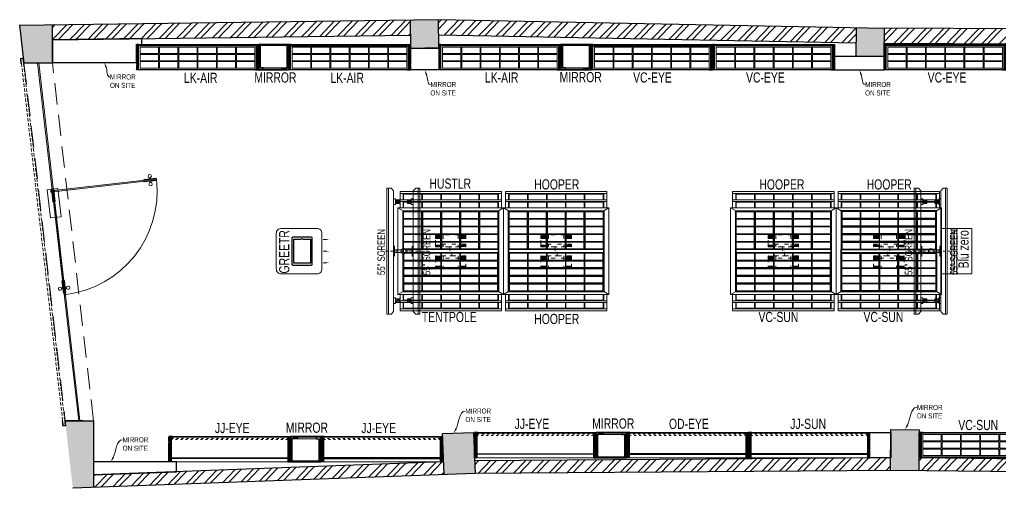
# Model space of a CAD drawing. Header units: feet. Extents: x 9718870 to 9738229, y -6297648 to -6292981.
# Drawn here: x 9718870 to 9728541, y -6297648 to -6292981 of the extents above; entities that cross this region are included whole.
import ezdxf
from ezdxf import colors
from ezdxf.entities.mleader import LeaderData, LeaderLine
from ezdxf.math import Vec2, Vec3

# ---------------------------------------------------------------- set-up
doc = ezdxf.new("R2010")
doc.units = ezdxf.units.FT
doc.header["$LTSCALE"] = 33
doc.header["$MEASUREMENT"] = 0
for name, pattern in [('ACAD_ISO03W100', [30, 12, -18]), ('D10_DASHED', [0.75, 0.5, -0.25]), ('DASHDOT2', [0.5, 0.25, -0.125, 0, -0.125]), ('HIDDEN', [9.525, 6.35, -3.175]), ('HIDDENX2', [0.75, 0.5, -0.25])]:
    doc.linetypes.add(name, pattern=pattern)
for name, color, linetype, lineweight in [('A-Glazing', 4, 'Continuous', 20), ('A-shutter', 8, 'Continuous', 18), ('A-WALL HATCH', 251, 'Continuous', 0), ('beam', 90, 'Continuous', 9), ('column hatch', 5, 'Continuous', 0), ('Glazing', 141, 'Continuous', 15), ('LENS-DIM', 252, 'Continuous', 5), ('LENS-FURNITURE', 13, 'Continuous', 9), ('LENS-PARTITION', 21, 'Continuous', 25), ('LENS-TEXT', 31, 'Continuous', 5), ('LENS_DIMENSION', 193, 'Continuous', 0), ('LENS_TEXT', 31, 'Continuous', 5), ('LK-EQPMT', 3, 'Continuous', 18), ('LK-FF&E FLOOR', 1, 'Continuous', 9), ('LK-FF&E WALL', 1, 'Continuous', 9), ('LK-IT', 3, 'Continuous', 18), ('LN-ELEVATION-1', 81, 'Continuous', 25), ('LN-ELEVATION-2', 103, 'Continuous', 20), ('LN-ELEVATION-3', 125, 'Continuous', 18), ('LN-ELEVATION-4', 145, 'Continuous', 13), ('LN-ELEVATION-5', 167, 'Continuous', 5), ('LN-HATCH', 251, 'Continuous', 0), ('PLANO-TXT', 252, 'Continuous', 5), ('rolling shutter', 1, 'Continuous', 5)]:
    doc.layers.add(name, color=color, linetype=linetype, lineweight=lineweight)
doc.layers.add('A-WALL', color=1, linetype='Continuous')
doc.layers.add('column', color=10, linetype='Continuous')
doc.styles.add('LK TXT', font='GILC____.TTF', dxfattribs={"height": 100})
doc.styles.get("Standard").update_dxf_attribs({"font": 'GILC____.TTF'})
pattern_1 = [(45.971575, (-3680378.25, 5459376.02), (-89.7845112, 86.7900177), []), (45.971575, (-3680319.39, 5459377.02), (-89.7845112, 86.7900177), [])]
pattern_2 = [(45, (7858054.0837, 3504049.203), (-4.4901280605, 4.4901280605), [])]

# ---------------------------------------------------------------- blocks, each defined once
blk = doc.blocks.new('*U49')
at = {"layer": 'A-shutter', "color": 5, "ltscale": 10}
for points in [[(41036978.5, -1561539.2), (41036978.5, -1561544.2), (41036933.5, -1561544.2), (41036933.5, -1561564.2), (41036978.5, -1561564.2), (41036978.5, -1561569.2), (41036928.5, -1561569.2), (41036928.5, -1561539.2)], [(41040532.5, -1561539.2), (41040532.5, -1561544.2), (41040577.5, -1561544.2), (41040577.5, -1561564.2), (41040532.5, -1561564.2), (41040532.5, -1561569.2), (41040582.5, -1561569.2), (41040582.5, -1561539.2)]]:
    blk.add_lwpolyline(points, close=True, dxfattribs=at)
at = {"layer": 'A-shutter', "color": 5, "linetype": 'HIDDENX2', "ltscale": 2}
blk.add_lwpolyline([(41036933.5, -1561544.2), (41036933.5, -1561564.2), (41040577.5, -1561564.2), (41040577.5, -1561544.2)], close=True, dxfattribs=at)
blk = doc.blocks.new('A$C635e79d1')
at = {"layer": 'A-WALL HATCH'}
h = blk.add_hatch(dxfattribs=at)
h.set_pattern_fill('ANSI32', color=256, scale=333, angle=0.97157)
h.set_pattern_definition(pattern_1)
h.paths.add_polyline_path([(0, 0), (-296.1, 3959.6), (-446.5, 3959.6), (-160.1, 129.7), (-1607.4, 171.9), (-1607.4, 46.9)])
h.paths.add_polyline_path([(-573.5, 4086.7), (-573.5, 4236.8), (-1918.5, 4285.7), (-1918.5, 4135.6)])
h.paths.add_polyline_path([(-2197.9, 4145.8), (-2197.9, 4295.9), (-6348.8, 4446.9), (-6386.5, 4447.1), (-6386.5, 4298.2)])
h.paths.add_polyline_path([(-6665.9, 4298.2), (-6665.9, 4448.2), (-10828.8, 4464.9), (-10831.7, 4314.9)])
h.paths.add_polyline_path([(-11111.1, 4320.4), (-11108.2, 4470.4), (-15226, 4551.1), (-15227.4, 4551.1), (-15225.4, 4401)])
h.paths.add_polyline_path([(-15504.8, 4397.4), (-15506.7, 4547.4), (-19035.3, 4501.4), (-19035.3, 4351.4)])
h = blk.add_hatch(dxfattribs=at)
h.set_pattern_fill('ANSI32', color=256, scale=333, angle=0.97157)
h.set_pattern_definition(pattern_1)
h.paths.add_polyline_path([(-15172.4, 61.2), (-15177.1, 186.1), (-18629.3, 58.5), (-18629.3, -66.6)])
h.paths.add_polyline_path([(-10770, 101.7), (-10769, 226.7), (-14872.5, 197.4), (-14867.8, 72.4)])
h.paths.add_polyline_path([(-6306.1, 58.2), (-6305, 183.2), (-10489.6, 224.4), (-10490.6, 99.4)])
h.paths.add_polyline_path([(-1886.8, -105.6), (-1886.8, 19.5), (-6025.6, 180.9), (-6026.7, 55.4), (-6013.2, 55.3)])
at = {"layer": 'column hatch'}
h = blk.add_hatch(color=251, dxfattribs=at)
h.dxf.hatch_style = 1
h.paths.add_polyline_path([(-10834.2, 4187.9), (-10828.8, 4464.9), (-11108.2, 4470.4), (-11113.6, 4193.4)])
h.paths.add_polyline_path([(-6386.5, 4171.2), (-6386.5, 4447.1), (-6665.9, 4448.2), (-6665.9, 4171.2)])
h.paths.add_polyline_path([(-1918.5, 4018.8), (-1918.5, 4285.7), (-2197.9, 4295.9), (-2197.9, 4018.8)])
h.paths.add_polyline_path([(-296.1, 3959.6), (-316.1, 4227.4), (-573.5, 4236.8), (-573.5, 3959.6)])
h.paths.add_polyline_path([(-1636.8, -115.3), (-1636.8, 47.7), (-1607.4, 46.9), (-1607.4, 298.9), (-1886.8, 298.9), (-1886.8, -105.6)])
h.paths.add_polyline_path([(-10490.6, 99.4), (-10487.3, 503.8), (-10766.7, 506.2), (-10770, 101.7), (-10742.6, 101.9)])
h.paths.add_polyline_path([(-6026.7, 55.4), (-6023.3, 460.3), (-6302.7, 462.6), (-6306.1, 58.2)])
h.paths.add_polyline_path([(-14867.8, 72.5), (-14882.8, 476.6), (-15187.4, 465.4), (-15172.4, 61.2)])
h.paths.add_polyline_path([(-18629.3, -66.6), (-18629.3, 591.9), (-18909.8, 591.9), (-18833.1, -74.1)])
h.paths.add_polyline_path([(-19035.3, 4122.8), (-19035.3, 4501.4), (-19358.3, 4497.2), (-19315.2, 4122.8)])
h.paths.add_polyline_path([(-15223.7, 4274.1), (-15227.4, 4551.1), (-15506.7, 4547.4), (-15503.1, 4270.4)])
at = {"layer": 'A-WALL'}
for p, q in [((-19358.3, 4497.2), (-15226, 4551.1)), ((-15226, 4551.1), (-10830, 4464.9)), ((-6348.8, 4446.9), (-10830, 4464.9)), ((-19035.3, 4351.4), (-15504.8, 4397.4)), ((-15225.4, 4401), (-11111.1, 4320.4)), ((-6665.9, 4298.2), (-10831.7, 4314.9)), ((-10769, 226.7), (-14872.5, 197.4)), ((-6305, 183.2), (-10489.6, 224.4)), ((-15177.1, 186.1), (-18629.3, 58.5)), ((-10742.6, 101.9), (-14869.7, 72.4)), ((-6013.2, 55.3), (-10742.6, 101.9)), ((-14869.7, 72.4), (-18833.1, -74.1))]:
    blk.add_line(p, q, dxfattribs=at)
at = {"layer": 'beam', "linetype": 'HIDDEN'}
blk.add_lwpolyline([(-18629.3, 591.9), (-19035.3, 4122.8), (-19315.2, 4123), (-18908.8, 591.9)], close=True, dxfattribs=at)
at = {"layer": 'column'}
for p, q in [((-15506.7, 4547.4), (-15503.1, 4270.4)), ((-15223.7, 4274.1), (-15227.4, 4551.1)), ((-19358.3, 4497.2), (-19315.2, 4122.6)), ((-19035.3, 4122.8), (-19035.3, 4501.4)), ((-11108.2, 4470.4), (-11113.6, 4193.4)), ((-10834.2, 4187.9), (-10828.8, 4464.9)), ((-15503.1, 4270.4), (-15223.7, 4274.1)), ((-11113.6, 4193.4), (-10834.2, 4187.9)), ((-19315.2, 4122.8), (-19035.8, 4122.8)), ((-19314.8, 4122.8), (-19035.3, 4122.8)), ((-18731, 591.9), (-18908.8, 591.9)), ((-18908.8, 591.9), (-18629.3, 591.9)), ((-18908.8, 591.9), (-18629.3, 591.9)), ((-18629.3, 591.9), (-18629.3, 58.5)), ((-18629.3, 591.9), (-18629.3, -66.6)), ((-10770, 101.7), (-10766.7, 506.2)), ((-10766.7, 506.2), (-10487.3, 503.8)), ((-10487.3, 503.8), (-10490.6, 99.4)), ((-15187.4, 465.4), (-14882.8, 476.6)), ((-15172.4, 61.2), (-15187.4, 465.4)), ((-14882.8, 476.6), (-14867.8, 72.4))]:
    blk.add_line(p, q, dxfattribs=at)
blk.add_circle((-19315.2, 4122.8), 0.217, dxfattribs=at)
at = {"layer": 'rolling shutter', "color": 2, "xscale": -1, "rotation": 276.5686284984946}
blk.add_blockref('*U49', (6226732.2, -40588371.9, 0), dxfattribs=at)
blk = doc.blocks.new('Entrance Door')
at = {"layer": 'Glazing', "ltscale": 111}
blk.add_hatch(color=256, dxfattribs=at).paths.add_polyline_path([(18, -35), (18, -1235), (30, -1235), (30, -35)])
at = {"layer": 'Glazing'}
for p, q in [((30, -54), (18, -66)), ((1118, -31), (1118, -54)), ((1118, -89), (1118, -66)), ((1133, -31), (1133, -54)), ((1133, -89), (1133, -66))]:
    blk.add_line(p, q, dxfattribs=at)
at = {"layer": 'Glazing', "ltscale": 44}
for p, q in [((-5, -1156), (18, -1156)), ((-5, -1171), (18, -1171)), ((53, -1156), (30, -1156)), ((53, -1171), (30, -1171))]:
    blk.add_line(p, q, dxfattribs=at)
at = {"layer": 'Glazing'}
for points in [[(320, -120), (0, -120), (0, 0), (320, 0)], [(0, -54), (142, -54), (142, -47), (0, -47)], [(0, -66), (142, -66), (142, -74), (0, -74)], [(1181, -54), (1038, -54), (1038, -47), (1181, -47)], [(1181, -66), (1038, -66), (1038, -74), (1181, -74)]]:
    blk.add_lwpolyline(points, close=True, dxfattribs=at)
at = {"layer": 'Glazing', "ltscale": 222}
blk.add_lwpolyline([(-2, -66), (1199, -66), (1199, -54), (-2, -54)], close=True, dxfattribs=at)
at = {"layer": 'Glazing', "ltscale": 111}
blk.add_lwpolyline([(18, -35), (18, -1235), (30, -1235), (30, -35)], close=True, dxfattribs=at)
at = {"layer": 'Glazing', "ltscale": 44}
for points in [[(18, -1093), (18, -1235), (10, -1235), (10, -1093)], [(30, -1093), (30, -1235), (37, -1235), (37, -1093)]]:
    blk.add_lwpolyline(points, close=True, dxfattribs=at)
at = {"layer": 'Glazing'}
for centre, radius in [((1125, -14), 19), ((24, -59), 19.8), ((1125, -107), 19)]:
    blk.add_circle(centre, radius, dxfattribs=at)
at = {"layer": 'Glazing', "ltscale": 44}
for centre in [(-22, -1164), (70, -1164)]:
    blk.add_circle(centre, 19, dxfattribs=at)
at = {"layer": 'Glazing', "ltscale": 222}
blk.add_arc((24, -60), 1175, 270, 359.9996, dxfattribs=at)
blk = doc.blocks.new('MIRROR')
at = {"layer": 'LN-HATCH', "ltscale": 0.5}
h = blk.add_hatch(dxfattribs=at)
h.set_pattern_fill('ANSI31', color=256, scale=2)
h.set_pattern_definition([(45, (4060433.7416, 1708720.787), (-4.4901280605, 4.4901280605), [])])
h.paths.add_polyline_path([(212.9, 101.3), (230.9, 101.3), (230.9, -127.7), (212.9, -127.7)])
h.paths.add_polyline_path([(230.9, 95.3), (494.9, 95.3), (494.9, 101.3), (230.9, 101.3)])
h.paths.add_polyline_path([(512.9, 101.3), (494.9, 101.3), (494.9, -127.7), (512.9, -127.7)])
at = {"layer": 'Defpoints'}
blk.add_lwpolyline([(512.9, 101.3), (212.9, 101.3), (212.9, -148.7), (512.9, -148.7)], close=True, dxfattribs=at)
at = {"layer": 'LN-ELEVATION-1'}
for points in [[(212.9, 101.3), (230.9, 101.3), (230.9, -127.7), (212.9, -127.7)], [(230.9, 95.3), (494.9, 95.3), (494.9, 101.3), (230.9, 101.3)], [(512.9, 101.3), (494.9, 101.3), (494.9, -127.7), (512.9, -127.7)], [(259.9, -141.7), (259.9, -127.7), (214.9, -127.7), (214.9, -148.7), (223.9, -148.7), (223.9, -147.2), (216.4, -147.2), (216.4, -141.7)], [(442.9, -141.7), (442.9, -127.7), (487.9, -127.7), (487.9, -148.7), (478.9, -148.7), (478.9, -147.2), (486.4, -147.2), (486.4, -141.7)], [(504.9, -148.7), (504.9, -147.2), (509.4, -147.2), (509.4, -129.2), (487.9, -129.2), (487.9, -127.7), (510.9, -127.7), (510.9, -148.7)]]:
    blk.add_lwpolyline(points, close=True, dxfattribs=at)
at = {"layer": 'LN-ELEVATION-2', "color": 4, "lineweight": 0}
blk.add_lwpolyline([(216.4, -141.7), (486.4, -141.7), (486.4, -147.2), (216.4, -147.2)], close=True, dxfattribs=at)
at = {"layer": 'LN-ELEVATION-2'}
blk.add_lwpolyline([(259.9, -141.7), (442.9, -141.7), (442.9, -127.7), (259.9, -127.7)], close=True, dxfattribs=at)
at = {"layer": 'LN-ELEVATION-4', "ltscale": 0.5}
blk.add_line((478.9, -148.7), (223.9, -148.7), dxfattribs=at)
blk = doc.blocks.new('JJ SH 1200')
at = {"layer": 'LN-HATCH', "ltscale": 0.5}
h = blk.add_hatch(dxfattribs=at)
h.set_pattern_fill('ANSI31', color=256, scale=2)
h.set_pattern_definition([(45, (4097187.331, 1708800.267), (-4.4901280605, 4.4901280605), [])])
h.paths.add_polyline_path([(792.1, 220), (792.1, 30), (786.1, 30), (786.1, 20), (792.1, 20), (792.1, -24), (767.1, -24), (767.1, 220)])
h.paths.add_polyline_path([(-382.9, 180), (767.1, 180), (767.1, 186), (-382.9, 186)])
h.paths.add_polyline_path([(757.1, -24), (757.1, -30), (792.1, -30), (792.1, -24)])
h.paths.add_polyline_path([(-407.9, 220), (-407.9, 30), (-401.9, 30), (-401.9, 20), (-407.9, 20), (-407.9, -24), (-382.9, -24), (-382.9, 220)])
h.paths.add_polyline_path([(-372.9, -24), (-372.9, -30), (-407.9, -30), (-407.9, -24)])
at = {"layer": 'LN-ELEVATION-1', "ltscale": 0.5}
for points in [[(-407.9, 220), (-407.9, 30), (-401.9, 30), (-401.9, 20), (-407.9, 20), (-407.9, -24), (-382.9, -24), (-382.9, 220)], [(792.1, 220), (792.1, 30), (786.1, 30), (786.1, 20), (792.1, 20), (792.1, -24), (767.1, -24), (767.1, 220)], [(-382.9, 180), (767.1, 180), (767.1, 186), (-382.9, 186)], [(-372.9, -24), (-372.9, -30), (-407.9, -30), (-407.9, -24)], [(757.1, -24), (757.1, -30), (792.1, -30), (792.1, -24)]]:
    blk.add_lwpolyline(points, close=True, dxfattribs=at)
at = {"layer": 'LN-ELEVATION-3', "ltscale": 0.5}
for p, q in [((767.1, 220), (-382.9, 220)), ((757.1, -24), (-372.9, -24)), ((-372.9, -30), (757.1, -30))]:
    blk.add_line(p, q, dxfattribs=at)
at = {"layer": 'LN-ELEVATION-4', "linetype": 'ACAD_ISO03W100', "ltscale": 0.05}
blk.add_lwpolyline([(767.1, 0), (-382.9, 0), (-382.9, -12), (767.1, -12)], close=True, dxfattribs=at)
blk = doc.blocks.new('VC HD 1200')
at = {"layer": 'LN-HATCH', "ltscale": 0.5}
h = blk.add_hatch(dxfattribs=at)
h.set_pattern_fill('ANSI31', color=256, scale=2)
h.set_pattern_definition([(45, (3760859.753, 1795248.936), (-4.490128061, 4.490128061), [])])
h.paths.add_polyline_path([(-1200, 250), (-1200, 60), (-1194, 60), (-1194, 50), (-1200, 50), (-1200, 6), (-1182, 6), (-1182, 250)])
h = blk.add_hatch(dxfattribs=at)
h.set_pattern_fill('ANSI31', color=256, scale=2)
h.set_pattern_definition(pattern_2)
h.paths.add_polyline_path([(0, 250), (0, 60), (-6, 60), (-6, 50), (0, 50), (0, 6), (-18, 6), (-18, 250)])
h = blk.add_hatch(dxfattribs=at)
h.set_pattern_fill('ANSI31', color=256, scale=2)
h.set_pattern_definition([(45, (7858047.0837, 3504049.203), (-4.4901280605, 4.4901280605), [])])
h.paths.add_polyline_path([(-1165, 6), (-1165, 0), (-1200, 0), (-1200, 6)])
h = blk.add_hatch(dxfattribs=at)
h.set_pattern_fill('ANSI31', color=256, scale=2)
h.set_pattern_definition(pattern_2)
h.paths.add_polyline_path([(-28, 6), (-28, 0), (0, 0), (0, 6)])
at = {"layer": 'LN-ELEVATION-1', "ltscale": 0.5}
for points in [[(-1200, 250), (-1200, 60), (-1194, 60), (-1194, 50), (-1200, 50), (-1200, 6), (-1182, 6), (-1182, 250)], [(-18, 238), (-1182, 238), (-1182, 244), (-18, 244)], [(0, 250), (0, 60), (-6, 60), (-6, 50), (0, 50), (0, 6), (-18, 6), (-18, 250)], [(-1165, 6), (-1165, 0), (-1200, 0), (-1200, 6)], [(-35, 6), (-35, 0), (0, 0), (0, 6)]]:
    blk.add_lwpolyline(points, close=True, dxfattribs=at)
at = {"layer": 'LN-ELEVATION-3', "ltscale": 0.5}
for p, q in [((-1182, 250), (-18, 250)), ((-1165, 6), (-35, 6)), ((-35, 0), (-1165, 0))]:
    blk.add_line(p, q, dxfattribs=at)
for points in [[(-1165, 226), (-35, 226), (-35, 18), (-1165, 18)], [(-1165, 226), (-983.3, 226), (-983.3, 162), (-1165, 162)], [(-975.3, 226), (-793.7, 226), (-793.7, 162), (-975.3, 162)], [(-785.7, 226), (-604, 226), (-604, 162), (-785.7, 162)], [(-596, 226), (-414.3, 226), (-414.3, 162), (-596, 162)], [(-406.3, 226), (-224.7, 226), (-224.7, 162), (-406.3, 162)], [(-216.7, 226), (-35, 226), (-35, 162), (-216.7, 162)], [(-1165, 90), (-983.3, 90), (-983.3, 154), (-1165, 154)], [(-975.3, 154), (-793.7, 154), (-793.7, 90), (-975.3, 90)], [(-785.7, 154), (-604, 154), (-604, 90), (-785.7, 90)], [(-596, 154), (-414.3, 154), (-414.3, 90), (-596, 90)], [(-406.3, 154), (-224.7, 154), (-224.7, 90), (-406.3, 90)], [(-216.7, 154), (-35, 154), (-35, 90), (-216.7, 90)], [(-1165, 82), (-983.3, 82), (-983.3, 18), (-1165, 18)], [(-975.3, 82), (-793.7, 82), (-793.7, 18), (-975.3, 18)], [(-785.7, 82), (-604, 82), (-604, 18), (-785.7, 18)], [(-596, 82), (-414.3, 82), (-414.3, 18), (-596, 18)], [(-406.3, 82), (-224.7, 82), (-224.7, 18), (-406.3, 18)], [(-216.7, 82), (-35, 82), (-35, 18), (-216.7, 18)]]:
    blk.add_lwpolyline(points, close=True, dxfattribs=at)
blk = doc.blocks.new('ffgd')
at = {"layer": 'LN-ELEVATION-4', "linetype": 'ACAD_ISO03W100', "ltscale": 0.1}
blk.add_lwpolyline([(0, 47.3), (0, -41.5), (-20, -41.5), (-20, 47.3)], close=True, dxfattribs=at)
at = {"layer": 'LN-ELEVATION-5', "linetype": 'ACAD_ISO03W100', "ltscale": 0.1}
for p, q in [((-159.9, 165.7), (-159.9, 47.3)), ((-159.7, 165.7), (-159.7, 47.3)), ((-159.4, 165.7), (-159.4, 47.3)), ((-159, 165.7), (-159, 47.3)), ((-158.5, 165.7), (-158.5, 47.3)), ((-157.9, 165.7), (-157.9, 47.3)), ((-157.1, 165.7), (-157.1, 47.3)), ((-156.1, 165.7), (-156.1, 47.3)), ((-154.1, 165.7), (-154.1, 47.3)), ((-151.1, 165.7), (-151.1, 47.3)), ((-146.1, 165.7), (-146.1, 47.3)), ((-141.1, 165.7), (-141.1, 47.3)), ((-135.1, 165.7), (-135.1, 47.3)), ((-128.1, 165.7), (-128.1, 47.3)), ((-120.1, 165.7), (-120.1, 47.3)), ((-111.1, 165.7), (-111.1, 47.3)), ((-102.1, 165.7), (-102.1, 47.3)), ((-85, 165.7), (-85, 47.3)), ((65, 165.7), (65, 47.3)), ((82.1, 165.7), (82.1, 47.3)), ((91.1, 165.7), (91.1, 47.3)), ((100.1, 165.7), (100.1, 47.3)), ((108.1, 165.7), (108.1, 47.3)), ((115.1, 165.7), (115.1, 47.3)), ((121.1, 165.7), (121.1, 47.3)), ((126.1, 165.7), (126.1, 47.3)), ((131.1, 165.7), (131.1, 47.3)), ((134.1, 165.7), (134.1, 47.3)), ((136.1, 165.7), (136.1, 47.3)), ((137.1, 165.7), (137.1, 47.3)), ((137.9, 165.7), (137.9, 47.3)), ((138.5, 165.7), (138.5, 47.3)), ((139, 165.7), (139, 47.3)), ((139.4, 165.7), (139.4, 47.3)), ((139.7, 165.7), (139.7, 47.3)), ((139.9, 165.7), (139.9, 47.3)), ((-159.9, -41.5), (-159.9, -159.9)), ((-159.7, -41.5), (-159.7, -159.9)), ((-159.4, -41.5), (-159.4, -159.9)), ((-159, -41.5), (-159, -159.9)), ((-158.5, -41.5), (-158.5, -159.9)), ((-157.9, -41.5), (-157.9, -159.9)), ((-157.1, -41.5), (-157.1, -159.9)), ((-156.1, -41.5), (-156.1, -159.9)), ((-154.1, -41.5), (-154.1, -159.9)), ((-151.1, -41.5), (-151.1, -159.9)), ((-146.1, -41.5), (-146.1, -159.9)), ((-141.1, -41.5), (-141.1, -159.9)), ((-135.1, -41.5), (-135.1, -159.9)), ((-128.1, -41.5), (-128.1, -159.9)), ((-120.1, -41.5), (-120.1, -159.9)), ((-111.1, -41.5), (-111.1, -159.9)), ((-102.1, -41.5), (-102.1, -159.9)), ((-85, -41.5), (-85, -159.9)), ((65, -41.5), (65, -159.9)), ((82.1, -41.5), (82.1, -159.9)), ((91.1, -41.5), (91.1, -159.9)), ((100.1, -41.5), (100.1, -159.9)), ((108.1, -41.5), (108.1, -159.9)), ((115.1, -41.5), (115.1, -159.9)), ((121.1, -41.5), (121.1, -159.9)), ((126.1, -41.5), (126.1, -159.9)), ((131.1, -41.5), (131.1, -159.9)), ((134.1, -41.5), (134.1, -159.9)), ((136.1, -41.5), (136.1, -159.9)), ((137.1, -41.5), (137.1, -159.9)), ((137.9, -41.5), (137.9, -159.9)), ((138.5, -41.5), (138.5, -159.9)), ((139, -41.5), (139, -159.9)), ((139.4, -41.5), (139.4, -159.9)), ((139.7, -41.5), (139.7, -159.9)), ((139.9, -41.5), (139.9, -159.9))]:
    blk.add_line(p, q, dxfattribs=at)
for points in [[(140, 73), (140, 165.7), (-160, 165.7), (-160, 73)], [(140, -67.1), (140, -159.9), (-160, -159.9), (-160, -67.1)]]:
    blk.add_lwpolyline(points, dxfattribs=at)
for points in [[(140, 73), (140, 47.3), (-160, 47.3), (-160, 73)], [(140, -41.5), (140, -67.1), (-160, -67.1), (-160, -41.5)]]:
    blk.add_lwpolyline(points, close=True, dxfattribs=at)
blk = doc.blocks.new('EURO 1040 x 1175')
at = {"layer": 'LN-ELEVATION-1'}
for points in [[(-470, -327.4), (470, -327.4), (470, 467.6), (-470, 467.6)], [(-470, 85.1), (470, 85.1), (470, 467.6), (-470, 467.6)], [(-470, 386.6), (-283.2, 386.6), (-283.2, 392.6), (-470, 392.6)], [(-283.2, 85.1), (-277.2, 85.1), (-277.2, 467.6), (-283.2, 467.6)], [(-277.2, 386.6), (-96.4, 386.6), (-96.4, 392.6), (-277.2, 392.6)], [(-96.4, 85.1), (-90.4, 85.1), (-90.4, 467.6), (-96.4, 467.6)], [(-90.4, 386.6), (90.4, 386.6), (90.4, 392.6), (-90.4, 392.6)], [(90.4, 85.1), (96.4, 85.1), (96.4, 467.6), (90.4, 467.6)], [(96.4, 386.6), (277.2, 386.6), (277.2, 392.6), (96.4, 392.6)], [(277.2, 85.1), (283.2, 85.1), (283.2, 467.6), (277.2, 467.6)], [(283.2, 386.6), (470, 386.6), (470, 392.6), (283.2, 392.6)], [(-470, 311.2), (-283.2, 311.2), (-283.2, 317.2), (-470, 317.2)], [(-277.2, 311.2), (-96.4, 311.2), (-96.4, 317.2), (-277.2, 317.2)], [(-90.4, 311.2), (90.4, 311.2), (90.4, 317.2), (-90.4, 317.2)], [(96.4, 311.2), (277.2, 311.2), (277.2, 317.2), (96.4, 317.2)], [(283.2, 311.2), (470, 311.2), (470, 317.2), (283.2, 317.2)], [(-470, 235.8), (-283.2, 235.8), (-283.2, 241.8), (-470, 241.8)], [(-277.2, 235.8), (-96.4, 235.8), (-96.4, 241.8), (-277.2, 241.8)], [(-90.4, 235.8), (90.4, 235.8), (90.4, 241.8), (-90.4, 241.8)], [(96.4, 235.8), (277.2, 235.8), (277.2, 241.8), (96.4, 241.8)], [(283.2, 235.8), (470, 235.8), (470, 241.8), (283.2, 241.8)], [(-470, 160.4), (-283.2, 160.4), (-283.2, 166.4), (-470, 166.4)], [(-277.2, 160.4), (-96.4, 160.4), (-96.4, 166.4), (-277.2, 166.4)], [(-90.4, 160.4), (90.4, 160.4), (90.4, 166.4), (-90.4, 166.4)], [(96.4, 160.4), (277.2, 160.4), (277.2, 166.4), (96.4, 166.4)], [(283.2, 160.4), (470, 160.4), (470, 166.4), (283.2, 166.4)], [(-470, 85.1), (470, 85.1), (470, 55.1), (-470, 55.1)], [(-470, 55.1), (470, 55.1), (470, -327.4), (-470, -327.4)], [(-283.2, 55.1), (-277.2, 55.1), (-277.2, -327.4), (-283.2, -327.4)], [(-96.4, 55.1), (-90.4, 55.1), (-90.4, -327.4), (-96.4, -327.4)], [(90.4, 55.1), (96.4, 55.1), (96.4, -327.4), (90.4, -327.4)], [(277.2, 55.1), (283.2, 55.1), (283.2, -327.4), (277.2, -327.4)], [(-470, -20.3), (-283.2, -20.3), (-283.2, -26.3), (-470, -26.3)], [(-470, -95.7), (-283.2, -95.7), (-283.2, -101.7), (-470, -101.7)], [(-277.2, -20.3), (-96.4, -20.3), (-96.4, -26.3), (-277.2, -26.3)], [(-277.2, -95.7), (-96.4, -95.7), (-96.4, -101.7), (-277.2, -101.7)], [(-90.4, -20.3), (90.4, -20.3), (90.4, -26.3), (-90.4, -26.3)], [(-90.4, -95.7), (90.4, -95.7), (90.4, -101.7), (-90.4, -101.7)], [(96.4, -20.3), (277.2, -20.3), (277.2, -26.3), (96.4, -26.3)], [(96.4, -95.7), (277.2, -95.7), (277.2, -101.7), (96.4, -101.7)], [(283.2, -20.3), (470, -20.3), (470, -26.3), (283.2, -26.3)], [(283.2, -95.7), (470, -95.7), (470, -101.7), (283.2, -101.7)], [(-470, -171.1), (-283.2, -171.1), (-283.2, -177.1), (-470, -177.1)], [(-277.2, -171.1), (-96.4, -171.1), (-96.4, -177.1), (-277.2, -177.1)], [(-90.4, -171.1), (90.4, -171.1), (90.4, -177.1), (-90.4, -177.1)], [(96.4, -171.1), (277.2, -171.1), (277.2, -177.1), (96.4, -177.1)], [(283.2, -171.1), (470, -171.1), (470, -177.1), (283.2, -177.1)], [(-470, -246.4), (-283.2, -246.4), (-283.2, -252.4), (-470, -252.4)], [(-277.2, -246.4), (-96.4, -246.4), (-96.4, -252.4), (-277.2, -252.4)], [(-90.4, -246.4), (90.4, -246.4), (90.4, -252.4), (-90.4, -252.4)], [(96.4, -246.4), (277.2, -246.4), (277.2, -252.4), (96.4, -252.4)], [(283.2, -246.4), (470, -246.4), (470, -252.4), (283.2, -252.4)]]:
    blk.add_lwpolyline(points, close=True, dxfattribs=at)
for points in [[(-283.2, 461.6), (-464, 461.6), (-464, 317.2)], [(-96.4, 461.6), (-277.2, 461.6)], [(90.4, 461.6), (-90.4, 461.6)], [(277.2, 461.6), (96.4, 461.6)], [(464, 317.2), (464, 461.6), (283.2, 461.6)], [(-464, 311.2), (-464, 241.8)], [(464, 241.8), (464, 311.2)], [(-464, 235.8), (-464, 166.4)], [(464, 166.4), (464, 235.8)], [(-464, 160.4), (-464, 91.1), (-283.2, 91.1)], [(283.2, 91.1), (464, 91.1), (464, 160.4)], [(-464, -20.3), (-464, 49.1), (-283.2, 49.1)], [(-277.2, 91.1), (-96.4, 91.1)], [(-277.2, 49.1), (-96.4, 49.1)], [(-90.4, 91.1), (90.4, 91.1)], [(-90.4, 49.1), (90.4, 49.1)], [(96.4, 91.1), (277.2, 91.1)], [(96.4, 49.1), (277.2, 49.1)], [(283.2, 49.1), (464, 49.1), (464, -20.3)], [(-464, -95.7), (-464, -26.3)], [(464, -26.3), (464, -95.7)], [(-464, -171.1), (-464, -101.7)], [(-283.2, -321.4), (-464, -321.4), (-464, -177.1)], [(464, -177.1), (464, -321.4), (283.2, -321.4)], [(464, -101.7), (464, -171.1)], [(-96.4, -321.4), (-277.2, -321.4)], [(90.4, -321.4), (-90.4, -321.4)], [(277.2, -321.4), (96.4, -321.4)]]:
    blk.add_lwpolyline(points, dxfattribs=at)
at = {"layer": 'LN-ELEVATION-2'}
blk.add_lwpolyline([(-520, -357.4), (520, -357.4), (520, 497.6), (-520, 497.6)], close=True, dxfattribs=at)
for points in [[(-470, 467.6), (-520, 497.6)], [(470, 467.6), (520, 497.6)], [(-470, -327.4), (-520, -357.4)], [(470, -327.4), (520, -357.4)]]:
    blk.add_lwpolyline(points, dxfattribs=at)
at = {"layer": 'LN-ELEVATION-3'}
for points in [[(-500, 559.6), (500, 559.6), (500, 577.6), (-500, 577.6)], [(-500, 497.6), (-470, 497.6), (-470, 559.6), (-500, 559.6)], [(470, 497.6), (500, 497.6), (500, 559.6), (470, 559.6)], [(-500, -357.4), (-470, -357.4), (-470, -419.4), (-500, -419.4)], [(470, -357.4), (500, -357.4), (500, -419.4), (470, -419.4)], [(-500, -419.4), (500, -419.4), (500, -437.4), (-500, -437.4)]]:
    blk.add_lwpolyline(points, close=True, dxfattribs=at)
at = {"layer": 'LN-ELEVATION-4'}
for points in [[(-500, 639.6), (500, 639.6), (500, 657.6), (-500, 657.6)], [(-500, 577.6), (-470, 577.6), (-470, 639.6), (-500, 639.6)], [(470, 577.6), (500, 577.6), (500, 639.6), (470, 639.6)], [(-470, 497.6), (-464, 497.6), (-464, 559.6), (-470, 559.6)], [(-464, 553.6), (-283.2, 553.6), (-283.2, 559.6), (-464, 559.6)], [(-283.2, 497.6), (-277.2, 497.6), (-277.2, 559.6), (-283.2, 559.6)], [(-277.2, 553.6), (-96.4, 553.6), (-96.4, 559.6), (-277.2, 559.6)], [(-96.4, 497.6), (-90.4, 497.6), (-90.4, 559.6), (-96.4, 559.6)], [(-90.4, 553.6), (90.4, 553.6), (90.4, 559.6), (-90.4, 559.6)], [(90.4, 497.6), (96.4, 497.6), (96.4, 559.6), (90.4, 559.6)], [(96.4, 553.6), (277.2, 553.6), (277.2, 559.6), (96.4, 559.6)], [(277.2, 497.6), (283.2, 497.6), (283.2, 559.6), (277.2, 559.6)], [(283.2, 553.6), (464, 553.6), (464, 559.6), (283.2, 559.6)], [(464, 497.6), (470, 497.6), (470, 559.6), (464, 559.6)], [(-470, -357.4), (-464, -357.4), (-464, -419.4), (-470, -419.4)], [(-283.2, -357.4), (-277.2, -357.4), (-277.2, -419.4), (-283.2, -419.4)], [(-96.4, -357.4), (-90.4, -357.4), (-90.4, -419.4), (-96.4, -419.4)], [(90.4, -357.4), (96.4, -357.4), (96.4, -419.4), (90.4, -419.4)], [(277.2, -357.4), (283.2, -357.4), (283.2, -419.4), (277.2, -419.4)], [(464, -357.4), (470, -357.4), (470, -419.4), (464, -419.4)], [(-500, -437.4), (-470, -437.4), (-470, -499.4), (-500, -499.4)], [(-464, -413.4), (-283.2, -413.4), (-283.2, -419.4), (-464, -419.4)], [(-277.2, -413.4), (-96.4, -413.4), (-96.4, -419.4), (-277.2, -419.4)], [(-90.4, -413.4), (90.4, -413.4), (90.4, -419.4), (-90.4, -419.4)], [(96.4, -413.4), (277.2, -413.4), (277.2, -419.4), (96.4, -419.4)], [(283.2, -413.4), (464, -413.4), (464, -419.4), (283.2, -419.4)], [(470, -437.4), (500, -437.4), (500, -499.4), (470, -499.4)], [(-500, -499.4), (500, -499.4), (500, -517.4), (-500, -517.4)]]:
    blk.add_lwpolyline(points, close=True, dxfattribs=at)
at = {"layer": 'LN-ELEVATION-5'}
for points in [[(-470, 577.6), (-464, 577.6), (-464, 639.6), (-470, 639.6)], [(-464, 633.6), (-283.2, 633.6), (-283.2, 639.6), (-464, 639.6)], [(-283.2, 577.6), (-277.2, 577.6), (-277.2, 639.6), (-283.2, 639.6)], [(-277.2, 633.6), (-96.4, 633.6), (-96.4, 639.6), (-277.2, 639.6)], [(-96.4, 577.6), (-90.4, 577.6), (-90.4, 639.6), (-96.4, 639.6)], [(-90.4, 633.6), (90.4, 633.6), (90.4, 639.6), (-90.4, 639.6)], [(90.4, 577.6), (96.4, 577.6), (96.4, 639.6), (90.4, 639.6)], [(96.4, 633.6), (277.2, 633.6), (277.2, 639.6), (96.4, 639.6)], [(277.2, 577.6), (283.2, 577.6), (283.2, 639.6), (277.2, 639.6)], [(283.2, 633.6), (464, 633.6), (464, 639.6), (283.2, 639.6)], [(464, 577.6), (470, 577.6), (470, 639.6), (464, 639.6)], [(-470, -437.4), (-464, -437.4), (-464, -499.4), (-470, -499.4)], [(-283.2, -437.4), (-277.2, -437.4), (-277.2, -499.4), (-283.2, -499.4)], [(-96.4, -437.4), (-90.4, -437.4), (-90.4, -499.4), (-96.4, -499.4)], [(90.4, -437.4), (96.4, -437.4), (96.4, -499.4), (90.4, -499.4)], [(277.2, -437.4), (283.2, -437.4), (283.2, -499.4), (277.2, -499.4)], [(464, -437.4), (470, -437.4), (470, -499.4), (464, -499.4)], [(-464, -493.4), (-283.2, -493.4), (-283.2, -499.4), (-464, -499.4)], [(-277.2, -493.4), (-96.4, -493.4), (-96.4, -499.4), (-277.2, -499.4)], [(-90.4, -493.4), (90.4, -493.4), (90.4, -499.4), (-90.4, -499.4)], [(96.4, -493.4), (277.2, -493.4), (277.2, -499.4), (96.4, -499.4)], [(283.2, -493.4), (464, -493.4), (464, -499.4), (283.2, -499.4)]]:
    blk.add_lwpolyline(points, close=True, dxfattribs=at)
at = {"layer": 'LENS-DIM'}
blk.add_blockref('ffgd', (10, 67.1), dxfattribs=at)
blk = doc.blocks.new('GREETR 450x450')
at = {"layer": 'LN-ELEVATION-1', "linetype": 'ByBlock', "lineweight": -2}
for p, q in [((481.3, 339.7), (461, 339.7)), ((481.3, 225), (461, 225)), ((481.3, 110.3), (461, 110.3))]:
    blk.add_line(p, q, dxfattribs=at)
at = {"layer": 'LN-ELEVATION-1'}
for points in [[(355.5, 98.3), (355.5, 352.3, 0.414214), (345.5, 362.3), (163.5, 362.3, 0.414214), (153.5, 352.3), (153.5, 98.3, 0.414214), (163.5, 88.3), (345.5, 88.3, 0.414214)], [(264, 342.8), (336.5, 342.8), (336.5, 107.8), (172.5, 107.8), (172.5, 342.8), (245, 342.8, 0.327538), (246.9, 344.2, -0.733799), (262.1, 344.2, 0.327538)]]:
    blk.add_lwpolyline(points, format="xyb", close=True, dxfattribs=at)
at = {"layer": 'LN-ELEVATION-1', "linetype": 'ByBlock', "lineweight": -2}
for points in [[(481.3, 346.4), (481.3, 333.1), (521.3, 339.7)], [(481.3, 231.7), (481.3, 218.3), (521.3, 225)], [(481.3, 116.9), (481.3, 103.6), (521.3, 110.3)]]:
    blk.add_solid(points, dxfattribs=at)
at = {"layer": 'LN-ELEVATION-2'}
blk.add_lwpolyline([(50, 0), (400, 0, 0.414214), (450, 50), (450, 400, 0.414214), (400, 450), (50, 450, 0.414214), (0, 400), (0, 50, 0.414214)], format="xyb", close=True, dxfattribs=at)
at = {"layer": 'LENS-TEXT', "color": 0, "linetype": 'Continuous', "ltscale": 3, "insert": (78.9, 218.7), "char_height": 100, "attachment_point": 5, "rotation": 90, "style": 'LK TXT'}
blk.add_mtext_dynamic_manual_height_columns('GREETR', width=353.056, gutter_width=0.5, heights=[0], dxfattribs=at)
blk = doc.blocks.new('55INCH')
at = {"layer": 'LK-EQPMT', "ltscale": 12}
for p, q in [((2111558.8, 1135690.5), (2111583.2, 1135690.5)), ((2111583.2, 1135690.5), (2111607.7, 1135666)), ((2111607.7, 1134473.9), (2111607.7, 1135666)), ((2111607.7, 1135587.9), (2111627.2, 1135587.9)), ((2111627.2, 1135587.9), (2111627.2, 1135529.3)), ((2111627.2, 1135529.3), (2111607.7, 1135529.3)), ((2111627.2, 1134610.6), (2111607.7, 1134610.6)), ((2111627.2, 1134610.6), (2111627.2, 1134552)), ((2111607.7, 1134552), (2111627.2, 1134552)), ((2111558.8, 1134449.5), (2111583.2, 1134449.5)), ((2111583.2, 1134449.5), (2111607.7, 1134473.9))]:
    blk.add_line(p, q, dxfattribs=at)
at = {"layer": 'LK-EQPMT'}
for p, q in [((2111661.6, 1135543.3), (2111631, 1135573.9)), ((2111661.6, 1135573.9), (2111631, 1135543.3)), ((2111661.6, 1134597.1), (2111631, 1134566.5))]:
    blk.add_line(p, q, dxfattribs=at)
at = {"layer": 'LK-EQPMT', "ltscale": 12}
blk.add_lwpolyline([(2111542.6, 1135690.5), (2111558.8, 1135690.5), (2111558.8, 1134449.5), (2111542.6, 1134449.5)], close=True, dxfattribs=at)
at = {"layer": 'LK-EQPMT'}
for points in [[(2111627.2, 1135577.7), (2111627.2, 1135539.5), (2111665.4, 1135539.5), (2111665.4, 1135577.7)], [(2111631, 1135573.9), (2111631, 1135543.3), (2111661.6, 1135543.3), (2111661.6, 1135573.9)], [(2111627.2, 1134562.7), (2111627.2, 1134600.9), (2111665.4, 1134600.9), (2111665.4, 1134562.7)], [(2111631, 1134566.5), (2111631, 1134597.1), (2111661.6, 1134597.1), (2111661.6, 1134566.5)]]:
    blk.add_lwpolyline(points, close=True, dxfattribs=at)
blk = doc.blocks.new('BLUE ZERO')
at = {"layer": 'LENS-FURNITURE', "ltscale": 0.5}
for points in [[(86206.7, 120883.4), (86206.7, 120433.4), (85906.7, 120433.4), (85906.7, 120883.4)], [(86106.7, 120883.4), (86106.7, 120433.4), (86056.7, 120433.4), (86056.7, 120883.4)]]:
    blk.add_lwpolyline(points, close=True, dxfattribs=at)
at = {"layer": 'LENS-FURNITURE', "linetype": 'D10_DASHED', "ltscale": 2}
blk.add_lwpolyline([(86085.7, 120858.4), (86085.7, 120458.4), (86077.7, 120458.4), (86077.7, 120858.4)], close=True, dxfattribs=at)

msp = doc.modelspace()

# ---------------------------------------------------------------- linework, layer by layer
at = {"layer": 'A-Glazing'}
msp.add_lwpolyline([(9719465.6, -6296939.2), (9719059.7, -6293409.6), (9719047.8, -6293411), (9719453.6, -6296940.6)], close=True, dxfattribs=at)
at = {"layer": 'LENS-PARTITION'}
for points in [[(9719193.4, -6293403.8), (9720024.5, -6293403.8), (9720024.5, -6293228.4), (9720074.5, -6293228.4), (9720074.9, -6293169.6), (9719193.4, -6293181.1)], [(9722724.5, -6293262.1), (9723005, -6293262.1), (9723005, -6293478.4), (9722724.5, -6293478.4)], [(9727396.7, -6293478.4), (9727396.7, -6293344.5), (9726904.4, -6293344.5), (9726904.4, -6293478.4)], [(9727459.8, -6297305.7), (9727255.2, -6297307.2), (9727255.2, -6297055.7), (9727461.8, -6297055.7)], [(9720416.3, -6297346.7), (9719599.4, -6297346.7), (9719599.4, -6297474), (9720416.3, -6297443.8)]]:
    msp.add_lwpolyline(points, close=True, dxfattribs=at)
at = {"layer": 'LK-IT', "color": 1, "linetype": 'DASHDOT2', "ltscale": 3}
for p, q in [((9722899.2, -6295267.1), (9722410.2, -6295267.1)), ((9728099.7, -6295267.1), (9727610.7, -6295267.1))]:
    msp.add_line(p, q, dxfattribs=at)
at = {"layer": 'LK-IT'}
for points in [[(9722557.3, -6295217.1), (9722557.3, -6295317.1), (9722567.3, -6295317.1), (9722567.3, -6295217.1)], [(9722752.1, -6295217.1), (9722752.1, -6295317.1), (9722742.1, -6295317.1), (9722742.1, -6295217.1)], [(9727757.8, -6295217.1), (9727757.8, -6295317.1), (9727767.8, -6295317.1), (9727767.8, -6295217.1)], [(9727952.6, -6295217.1), (9727952.6, -6295317.1), (9727942.6, -6295317.1), (9727942.6, -6295217.1)]]:
    msp.add_lwpolyline(points, close=True, dxfattribs=at)
for points in [[(9722633.1, -6295254.6), (9722567.3, -6295254.6), (9722567.3, -6295279.6), (9722633.1, -6295279.6, -0.267949), (9722633.1, -6295254.6, 1)], [(9722676.4, -6295254.6), (9722742.1, -6295254.6), (9722742.1, -6295279.6), (9722676.4, -6295279.6, 0.267949), (9722676.4, -6295254.6, -1)], [(9727833.6, -6295254.6), (9727767.8, -6295254.6), (9727767.8, -6295279.6), (9727833.6, -6295279.6, -0.267949), (9727833.6, -6295254.6, 1)], [(9727876.9, -6295254.6), (9727942.6, -6295254.6), (9727942.6, -6295279.6), (9727876.9, -6295279.6, 0.267949), (9727876.9, -6295254.6, -1)]]:
    msp.add_lwpolyline(points, format="xyb", dxfattribs=at)
at = {"layer": 'LK-IT', "color": 1}
for centre in [(9722654.7, -6295267.1), (9727855.2, -6295267.1)]:
    msp.add_circle(centre, 25, dxfattribs=at)

# ---------------------------------------------------------------- block references
at = {"layer": 'A-Glazing', "xscale": -0.874840470249898, "yscale": 0.874840470249898, "zscale": 0.874840470249898, "rotation": 96.55934084341516}
msp.add_blockref('Entrance Door', (9719143.7, -6294660.9), dxfattribs=at)
at = {"layer": 'LENS_DIMENSION'}
msp.add_blockref('A$C635e79d1', (9738228.7, -6297532.5), dxfattribs=at)
at = {"layer": 'LK-FF&E FLOOR', "xscale": -1}
for p in [(9723121.2, -6295337.1), (9724161.2, -6295337.1), (9726401.2, -6295337.1)]:
    msp.add_blockref('EURO 1040 x 1175', p, dxfattribs=at)
at = {"layer": 'LK-FF&E FLOOR'}
for name, p in [('EURO 1040 x 1175', (9727441.2, -6295337.1)), ('GREETR 450x450', (9721401.2, -6295492.1))]:
    msp.add_blockref(name, p, dxfattribs=at)
at = {"layer": 'LK-FF&E FLOOR', "rotation": 180}
msp.add_blockref('BLUE ZERO', (9814167.9, -6174608.6), dxfattribs=at)
at = {"layer": 'LK-FF&E WALL'}
for name, p in [('VC HD 1200', (9721224.5, -6293478.4)), ('MIRROR', (9721011.6, -6293329.7)), ('VC HD 1200', (9724205, -6293478.4)), ('MIRROR', (9723992, -6293329.7)), ('VC HD 1200', (9726905, -6293478.4)), ('VC HD 1200', (9728596.7, -6293478.4))]:
    msp.add_blockref(name, p, dxfattribs=at)
at = {"layer": 'LK-FF&E WALL', "xscale": -1}
for p in [(9721524.5, -6293478.4), (9724505, -6293478.4)]:
    msp.add_blockref('VC HD 1200', p, dxfattribs=at)
at = {"layer": 'LK-FF&E WALL', "xscale": -1, "rotation": 180}
for p in [(9720749.3, -6297126.7), (9723763.1, -6297085.7)]:
    msp.add_blockref('JJ SH 1200', p, dxfattribs=at)
at = {"layer": 'LK-FF&E WALL', "rotation": 180}
for name, p in [('MIRROR', (9722054.3, -6297245.4)), ('JJ SH 1200', (9722633.4, -6297126.7)), ('MIRROR', (9725068.1, -6297204.4)), ('JJ SH 1200', (9725647.2, -6297085.7)), ('JJ SH 1200', (9726847.2, -6297085.7)), ('VC HD 1200', (9727741.5, -6297058))]:
    msp.add_blockref(name, p, dxfattribs=at)
at = {"layer": 'LK-IT'}
for p in [(7610949.6, -7430337), (7616150.1, -7430337)]:
    msp.add_blockref('55INCH', p, dxfattribs=at)
at = {"layer": 'LK-IT', "xscale": -1}
for p in [(11834359.8, -7430337), (11839560.3, -7430337)]:
    msp.add_blockref('55INCH', p, dxfattribs=at)

# ---------------------------------------------------------------- texts
at = {"layer": 'LENS-TEXT', "color": 0, "linetype": 'Continuous', "ltscale": 3, "char_height": 75, "width": 783.964, "attachment_point": 5, "rotation": 90, "style": 'LK TXT'}
for insert in [(9722436.5, -6295275.5), (9722883.5, -6295275.5), (9727637, -6295275.5), (9728084, -6295275.5)]:
    msp.add_mtext('\\pt225;55" SCREEN', dxfattribs=dict(at, insert=insert))
at = {"layer": 'LENS_TEXT', "linetype": 'Continuous', "ltscale": 3, "char_height": 100, "width": 324.474, "attachment_point": 5, "style": 'LK TXT'}
for insert in [(9721392.6, -6293553.2, -23744), (9724403.1, -6293549.8, -23744), (9724723.9, -6296968.7, -23744), (9721703.3, -6297009.7, -23744)]:
    msp.add_mtext('{\\C7;MIRROR}', dxfattribs=dict(at, insert=insert))
at = {"layer": 'PLANO-TXT', "linetype": 'Continuous', "ltscale": 3, "char_height": 100, "width": 149.547, "attachment_point": 5, "style": 'LK TXT'}
for s, insert in [('LK-AIR', (9720656.2, -6293556.5, -23744)), ('LK-AIR', (9722100.2, -6293556.5, -23744)), ('LK-AIR', (9723623.7, -6293553.1, -23744)), ('VC-EYE', (9725110.7, -6293553.1, -23744)), ('VC-EYE', (9726224.3, -6293553.1, -23744)), ('VC-EYE', (9728015.3, -6293553.1, -23744)), ('HUSTLR', (9723116.8, -6294600.8, -23744)), ('HOOPER', (9724167, -6294608.7, -23744)), ('HOOPER', (9726387, -6294608.7, -23744)), ('HOOPER', (9727445, -6294608.7, -23744)), ('TENTPOLE', (9723107, -6295916.9, -23744)), ('HOOPER', (9724167, -6295936.2, -23744)), ('VC-SUN', (9726352.5, -6295916.9, -23744)), ('VC-SUN', (9727388, -6295916.9, -23744)), ('JJ-EYE', (9723922.1, -6296972, -23744)), ('OD-EYE', (9725469.7, -6296972, -23744)), ('JJ-SUN ', (9726645.7, -6296972, -23744)), ('VC-SUN', (9728322.8, -6296983.3, -23744)), ('JJ-EYE', (9720966.8, -6297013, -23744)), ('JJ-EYE', (9722410.9, -6297013, -23744))]:
    msp.add_mtext(s, dxfattribs=dict(at, insert=insert))
at = {"layer": 'PLANO-TXT', "linetype": 'Continuous', "ltscale": 3, "insert": (9728178.7, -6295248.3), "char_height": 100, "width": 510.552, "attachment_point": 5, "rotation": 90, "style": 'LK TXT'}
msp.add_mtext('\\pt800;Blu zero', dxfattribs=at)

# ---------------------------------------------------------------- leaders
at = {"layer": 'LENS-TEXT', "color": 7}
ml = msp.add_multileader_mtext('Standard', dxfattribs=at)
ml.set_content('\\pxqj,t3;{\\C0;MIRROR ON SITE}', color=1)
ml.set_leader_properties(color=256, linetype='ByLayer', lineweight=-1)
ml.build(insert=Vec2(0, 0))
ml.multileader.update_dxf_attribs({"leader_type": 2, "dogleg_length": 0.36, "arrow_head_size": 50})
ctx = ml.context
ctx.base_point, ctx.char_height, ctx.arrow_head_size, ctx.landing_gap_size, ctx.plane_origin = Vec3(9719761.2, -6293547.6), 50, 50, 0.09, Vec3(9720600.3, -6293085)
notes = []
notes.append((ctx, [(1, (1, 1, 0), (9719760.8, -6293547.6), (1, 0), 0.36, [(0, [(9719704.1, -6293403.8)], 0, [])])]))
ctx.mtext.insert, ctx.mtext.width, ctx.mtext.flow_direction = Vec3(9719761.3, -6293522.2), 237.261, 5
ml = msp.add_multileader_mtext('Standard', dxfattribs=at)
ml.set_content('\\pxqj,t3;{\\C0;MIRROR ON SITE}', color=1)
ml.set_leader_properties(color=256, linetype='ByLayer', lineweight=-1)
ml.build(insert=Vec2(0, 0))
ml.multileader.update_dxf_attribs({"leader_type": 2, "dogleg_length": 0.36, "arrow_head_size": 50})
ctx = ml.context
ctx.base_point, ctx.char_height, ctx.arrow_head_size, ctx.landing_gap_size, ctx.plane_origin = Vec3(9722921.6, -6293622.1), 50, 50, 0.09, Vec3(9723760.6, -6293159.5)
notes.append((ctx, [(1, (1, 1, 0), (9722921.2, -6293622.1), (1, 0), 0.36, [(0, [(9722864.5, -6293478.4)], 0, [])])]))
ctx.mtext.insert, ctx.mtext.width, ctx.mtext.flow_direction = Vec3(9722921.6, -6293596.8), 237.261, 5
ml = msp.add_multileader_mtext('Standard', dxfattribs=at)
ml.set_content('\\pxqj,t3;{\\C0;MIRROR ON SITE}', color=1)
ml.set_leader_properties(color=256, linetype='ByLayer', lineweight=-1)
ml.build(insert=Vec2(0, 0))
ml.multileader.update_dxf_attribs({"leader_type": 2, "dogleg_length": 0.36, "arrow_head_size": 50})
ctx = ml.context
ctx.base_point, ctx.char_height, ctx.arrow_head_size, ctx.landing_gap_size, ctx.plane_origin = Vec3(9727207.6, -6293622.1), 50, 50, 0.09, Vec3(9728046.7, -6293159.5)
notes.append((ctx, [(1, (1, 1, 0), (9727207.3, -6293622.1), (1, 0), 0.36, [(0, [(9727150.5, -6293478.4)], 0, [])])]))
ctx.mtext.insert, ctx.mtext.width, ctx.mtext.flow_direction = Vec3(9727207.7, -6293596.8), 237.261, 5
ml = msp.add_multileader_mtext('Standard', dxfattribs=at)
ml.set_content('\\pxqj,t3;{\\C0;MIRROR ON SITE}', color=1)
ml.set_leader_properties(color=256, linetype='ByLayer', lineweight=-1)
ml.build(insert=Vec2(0, 0))
ml.multileader.update_dxf_attribs({"leader_type": 2, "dogleg_length": 0.36, "arrow_head_size": 50})
ctx = ml.context
ctx.base_point, ctx.char_height, ctx.arrow_head_size, ctx.landing_gap_size, ctx.plane_origin = Vec3(9723266.2, -6296845.2, -23744), 50, 50, 0.09, Vec3(9724105.3, -6296382.6, -23744)
notes.append((ctx, [(1, (1, 1, 0), (9723265.9, -6296845.2, -23744), (1, 0), 0.36, [(0, [(9723150.5, -6297063.1, -23744)], 0, [])])]))
ctx.mtext.insert, ctx.mtext.width, ctx.mtext.flow_direction = Vec3(9723266.3, -6296819.8, -23744), 237.261, 5
ml = msp.add_multileader_mtext('Standard', dxfattribs=at)
ml.set_content('\\pxqj,t3;{\\C0;MIRROR ON SITE}', color=1)
ml.set_leader_properties(color=256, linetype='ByLayer', lineweight=-1)
ml.build(insert=Vec2(0, 0))
ml.multileader.update_dxf_attribs({"leader_type": 2, "dogleg_length": 0.36, "arrow_head_size": 50})
ctx = ml.context
ctx.base_point, ctx.char_height, ctx.arrow_head_size, ctx.landing_gap_size, ctx.plane_origin = Vec3(9727717.5, -6296809.6), 50, 50, 0.09, Vec3(9728556.5, -6296347)
notes.append((ctx, [(1, (1, 1, 0), (9727717.1, -6296809.6), (1, 0), 0.36, [(0, [(9727601.8, -6297027.5)], 0, [])])]))
ctx.mtext.insert, ctx.mtext.width, ctx.mtext.flow_direction = Vec3(9727717.6, -6296784.2), 237.261, 5
ml = msp.add_multileader_mtext('Standard', dxfattribs=at)
ml.set_content('\\pxqj,t3;{\\C0;MIRROR ON SITE}', color=1)
ml.set_leader_properties(color=256, linetype='ByLayer', lineweight=-1)
ml.build(insert=Vec2(0, 0))
ml.multileader.update_dxf_attribs({"leader_type": 2, "dogleg_length": 0.36, "arrow_head_size": 50})
ctx = ml.context
ctx.base_point, ctx.char_height, ctx.arrow_head_size, ctx.landing_gap_size, ctx.plane_origin = Vec3(9719885.8, -6297128.8, -23744), 50, 50, 0.09, Vec3(9720724.9, -6296666.2, -23744)
notes.append((ctx, [(1, (1, 1, 0), (9719885.4, -6297128.8, -23744), (1, 0), 0.36, [(0, [(9719770.1, -6297346.7, -23744)], 0, [])])]))
ctx.mtext.insert, ctx.mtext.width, ctx.mtext.flow_direction = Vec3(9719885.9, -6297103.5, -23744), 237.261, 5
for ctx, leaders in notes:
    for number, flags, end, landing, length, lines in leaders:
        leader = LeaderData()
        leader.index, (leader.has_last_leader_line, leader.has_dogleg_vector, leader.attachment_direction) = number, flags
        leader.last_leader_point, leader.dogleg_vector, leader.dogleg_length = Vec3(end), Vec3(landing), length
        for number, points, colour, breaks in lines:
            line = LeaderLine()
            line.index, line.vertices, line.color, line.breaks = number, Vec3.list(points), colors.encode_raw_color(colour), breaks
            leader.lines.append(line)
        ctx.leaders.append(leader)

doc.saveas('drawing.dxf')
